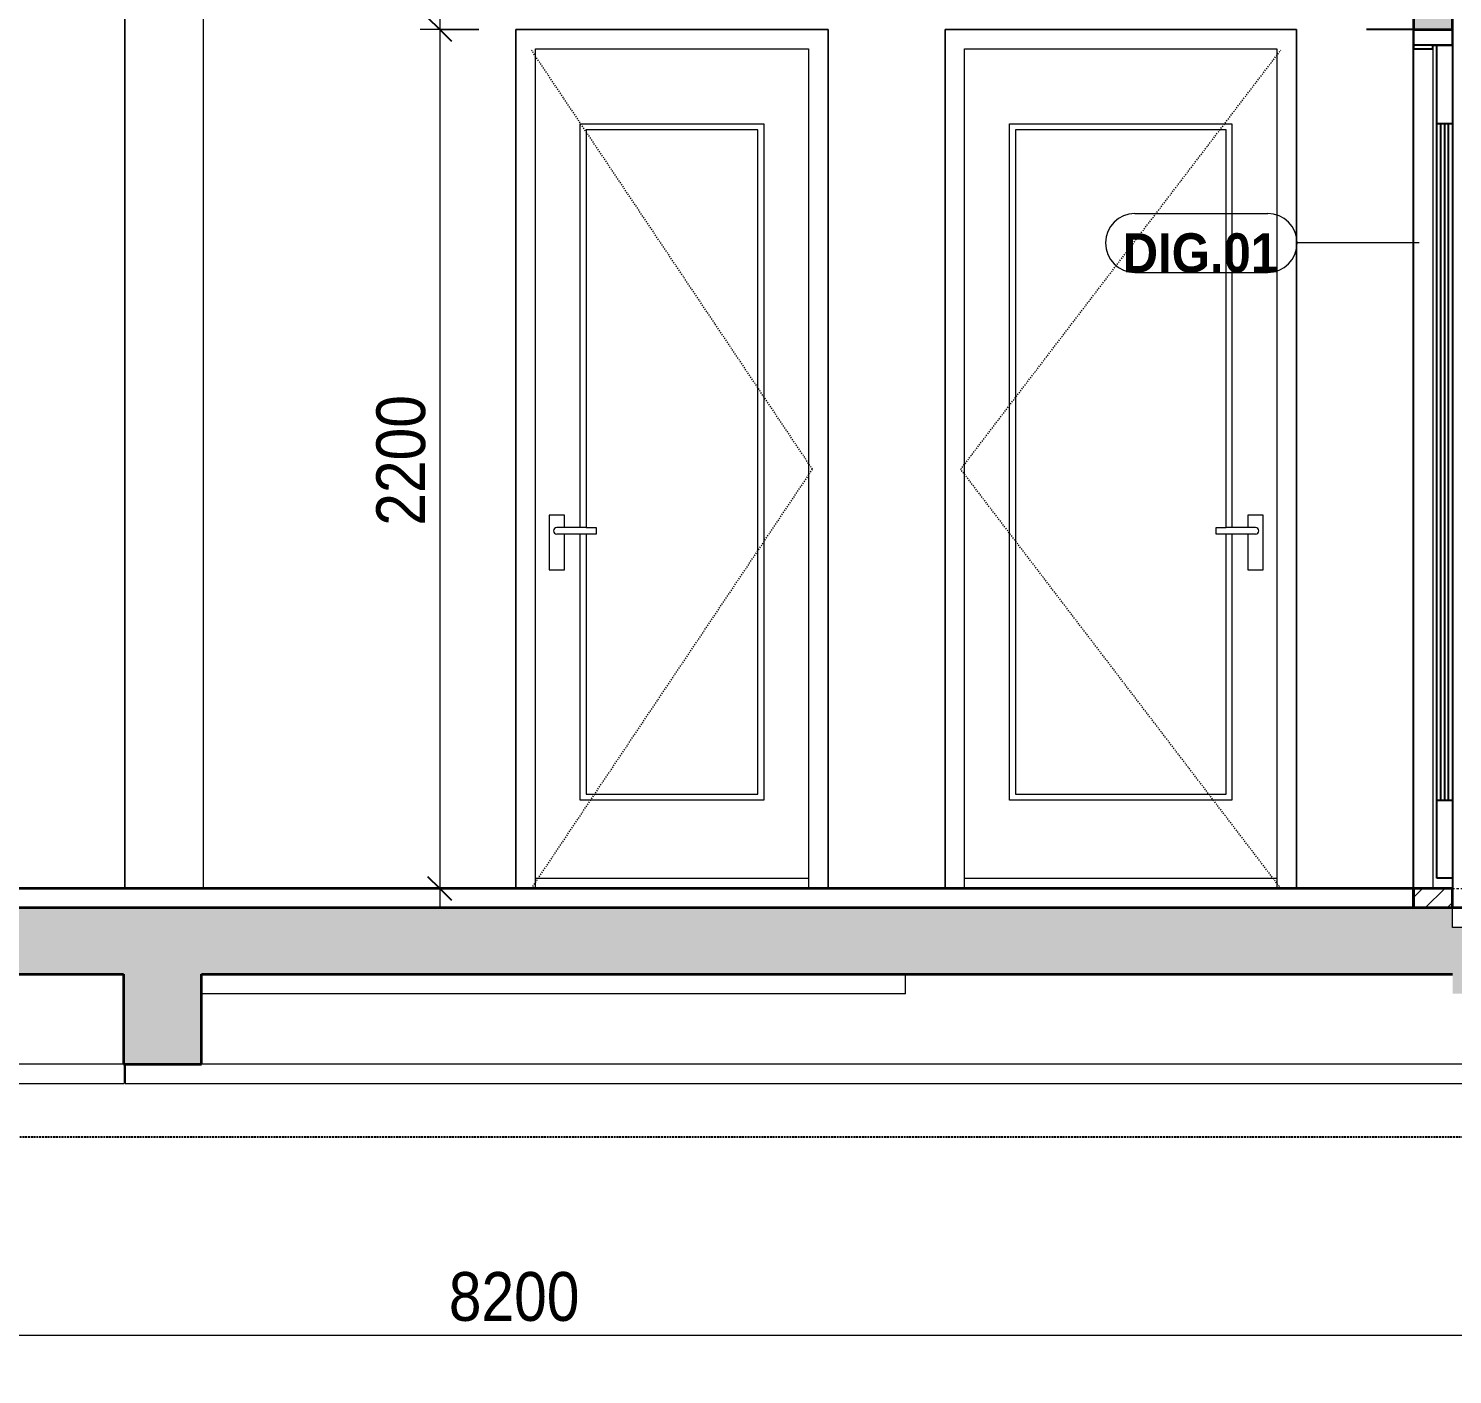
# Model space of a CAD drawing. Header units: millimetres. Extents: x 42054 to 236235, y 253 to 78637.
# Drawn here: x 113484 to 117132, y 955 to 4402 of the extents above; entities that cross this region are included whole.
import ezdxf

# ---------------------------------------------------------------- set-up
doc = ezdxf.new("R2010")
doc.units = ezdxf.units.MM
for name, pattern in [('Centre', [31.75, 6.35, -4.7625, 15.875, -4.7625]), ('Dash', [6, 3, -3]), ('Hidden', [7.14375, 4.7625, -2.38125])]:
    doc.linetypes.add(name, pattern=pattern)
for name, color, linetype, lineweight in [('0-5', 130, 'Continuous', 5), ('A-ANNO-DIMS', 211, 'Continuous', 9), ('A-ANNO-DIMS-50', 211, 'Continuous', 9), ('A-DETL-GENF', 92, 'Continuous', 18), ('A-DETL-GENF-4', 92, 'Hidden', 25), ('A-DETL-GENF-5', 9, 'Continuous', 18), ('A-DETL-GENF-HDLN-1', 7, 'Dash', 18), ('A-DETL-MEDM', 33, 'Continuous', 35), ('A-DETL-THIN', 151, 'Continuous', 18), ('A-DOOR', 31, 'Continuous', 18), ('A-DOOR-1', 7, 'Continuous', 18), ('A-DOOR-3', 10, 'Continuous', 25), ('A-DOOR-IDEN', 31, 'Continuous', 9), ('A-FLOR-2', 7, 'Continuous', 18), ('A-FLOR-FNSH-1', 250, 'Continuous', 35), ('A-FLOR-LEVL-2', 51, 'Centre', 9), ('A-WALL', 113, 'Continuous', 18), ('A-WALL-2', 250, 'Continuous', 35), ('A-WALL-3', 7, 'Continuous', 18), ('A-WALL-PATT-1', 9, 'Continuous', 18), ('S-BEAM-1', 7, 'Continuous', 18), ('S-COLS-8', 7, 'Continuous', 18)]:
    doc.layers.add(name, color=color, linetype=linetype, lineweight=lineweight)
doc.styles.add('Arial_B', font='arialbd.ttf', dxfattribs={"width": 0.9, "height": 100})
doc.styles.add('UTM Avo', font='', dxfattribs={"width": 0.9, "height": 125})
doc.styles.get('UTM Avo').set_extended_font_data('UTM Avo')
doc.dimstyles.new('1_Dim_chi_tiet_2_5', dxfattribs={"dimscale": 304.8, "dimtxt": 124.912619, "dimasz": 0.19685, "dimexe": 0.164042, "dimexo": 0.0625, "dimgap": 0.016404, "dimtad": 1, "dimdec": 0, "dimrnd": 5, "dimzin": 0, "dimdsep": 46, "dimtxsty": 'UTM Avo', "dimblk1": 'OBLIQUE', "dimblk2": 'OBLIQUE', "dimsah": 1, "dimcen": 0.09, "dimdle": 0.164042, "dimazin": 0, "dimtfac": 1, "dimtdec": 4, "dimtix": 1, "dimtmove": 0, "dimatfit": 3, "dimfxl": 0.328084, "dimfxlon": 1, "dimtvp": 1, "dimtolj": 1, "dimtzin": 0, "dimarcsym": 2})
pattern_1 = [(50, (116903.7, 15773.77), (364.368, -31.8783), [38.1, -419.1]), (355, (116903.7, 15773.77), (-70.486, 382.113), [30.48, -335.28]), (100.451, (116934.05, 15771.12), (293.885, 350.233), [32.38, -356.18]), (46.184, (116903.7, 15875.38), (542.158, -84.086), [57.15, -628.65]), (96.636, (116948.87, 15868.37), (474.805, 494.855), [48.57, -534.27]), (351.184, (116903.7, 15875.4), (474.81, 494.85), [45.72, -502.92]), (21, (116954.5, 15849.98), (303.2285, -204.5305), [38.1, -419.1]), (326, (116954.5, 15849.98), (123.604, 368.376), [30.48, -335.28]), (71.451, (116979.76, 15832.93), (426.834, 163.843), [32.38, -356.18]), (37.5, (116903.69, 15773.77), (6.1766, 169.1102), [3.353, -327.863, 3.353, -337.007, -336.55]), (37.5, (116903.69, 15773.77), (6.1766, 169.1102), [-671.576, 3.353, -333.197]), (7.5, (116903.69, 15773.77), (133.6389, 200.3615), [3.353, -190.703, 3.353, -320.243, -128.27]), (7.5, (116903.69, 15773.77), (133.6389, 200.3615), [-517.652, 3.353, -124.917]), (327.5, (116790.4, 15773.77), (271.1818, -11.4584), [3.353, -123.647, 3.353, -392.887, -525.78]), (327.5, (116790.4, 15773.77), (271.1818, -11.4584), [-523.24, 3.353, -522.427]), (317.5, (116739.6, 15773.77), (296.2585, 50.853), [3.353, -161.747, 3.353, -259.791, -373.38]), (317.5, (116739.6, 15773.77), (296.2585, 50.853), [-428.244, 3.353, -370.027]), (45, (116903.69, 15773.77), (-125.7236, 125.7236), []), (45, (116903.69, 15964.27), (-125.7236, 125.7236), [])]

# ---------------------------------------------------------------- blocks, each defined once
blk = doc.blocks.new('NCV_TKTC_KET CAU_rvt-6-TKCS_CĂN HỘ LOẠI 1A - MẶT CẮT 5')
at = {"layer": 'A-FLOR-2'}
for q in [(66835.3, 1980), (65032.2, 1930)]:
    blk.add_line((66835.3, 1930), q, dxfattribs=at)
at = {"layer": 'S-BEAM-1'}
for p, q in [((64832.2, 1750), (64258.6, 1750)), ((64834.3, 1750), (64834.3, 1700)), ((64836.9, 1750), (64836.9, 1700)), ((66835.4, 1750), (65032.2, 1750)), ((68137, 1750), (66835.4, 1750)), ((69611.9, 1750), (68137, 1750)), ((64258.6, 1700), (64834.3, 1700)), ((64836.9, 1700), (66835.6, 1700)), ((66835.6, 1700), (69611.9, 1700))]:
    blk.add_line(p, q, dxfattribs=at)
blk = doc.blocks.new('DOOR_CW_01 CANH MO-PANEL KINH - DIW_01-900x2200-CỬA GỖ VÂN LAMINATE-V83-TKCS_CĂN HỘ LOẠI 1A - MẶT CẮT 5')
at = {"layer": 'A-DETL-GENF-HDLN-1'}
for p, q in [((66977, 3273.5), (67797, 4347)), ((67797, 2200), (66977, 3273.5))]:
    blk.add_line(p, q, dxfattribs=at)
at = {"layer": 'A-DOOR-1'}
for p, q in [((67837, 4400), (66937, 4400)), ((66937, 4400), (66937, 2200)), ((67837, 2200), (67837, 4400)), ((66987, 2200), (66987, 4350)), ((66987, 4350), (67787, 4350)), ((67787, 4350), (67787, 2200)), ((67102, 4158), (67672, 4158)), ((67102, 2426), (67102, 4158)), ((67657, 4143), (67117, 4143)), ((67117, 4143), (67117, 2441)), ((67657, 3124.5), (67657, 4143)), ((67672, 4158), (67672, 3124.5)), ((67712.2, 3156), (67712.2, 3124.5)), ((67751.7, 3156), (67712.2, 3156)), ((67751.7, 3016), (67751.7, 3156)), ((67631.1, 3124.5), (67657, 3124.5)), ((67631.1, 3107.5), (67631.1, 3124.5)), ((67657, 3107.5), (67631.1, 3107.5)), ((67732, 3124.5), (67657, 3124.5)), ((67657, 2441), (67657, 3107.5)), ((67732, 3107.5), (67657, 3107.5)), ((67672, 3107.5), (67672, 2426)), ((67712.2, 3107.5), (67712.2, 3016)), ((67712.2, 3016), (67751.7, 3016)), ((67672, 2426), (67102, 2426)), ((67117, 2441), (67657, 2441)), ((66987, 2226), (67787, 2226))]:
    blk.add_line(p, q, dxfattribs=at)
for start, end in [(0, 90), (270, 360)]:
    blk.add_arc((67732, 3116), 8.5, start, end, dxfattribs=at)
blk = doc.blocks.new('DOOR_CW_01 CANH MO-PANEL KINH - DIG_02-800x2200-CỬA NHÔM KÍNH-V84-TKCS_CĂN HỘ LOẠI 1A - MẶT CẮT 5')
at = {"layer": 'A-DETL-GENF-HDLN-1'}
for p, q in [((66597.4, 3273.5), (65877.4, 4347)), ((65877.4, 2200), (66597.4, 3273.5))]:
    blk.add_line(p, q, dxfattribs=at)
at = {"layer": 'A-DOOR-1'}
for p, q in [((66637.4, 4400), (65837.4, 4400)), ((65837.4, 4400), (65837.4, 2200)), ((66637.4, 2200), (66637.4, 4400)), ((65887.4, 2200), (65887.4, 4350)), ((65887.4, 4350), (66587.4, 4350)), ((66587.4, 4350), (66587.4, 2200)), ((66002.4, 3124.5), (66002.4, 4158)), ((66002.4, 4158), (66472.4, 4158)), ((66457.4, 4143), (66017.4, 4143)), ((66017.4, 4143), (66017.4, 3124.5)), ((66457.4, 2441), (66457.4, 4143)), ((66472.4, 4158), (66472.4, 2426)), ((65962.1, 3156), (65922.6, 3156)), ((65922.6, 3156), (65922.6, 3016)), ((65962.1, 3124.5), (65962.1, 3156)), ((66017.4, 3124.5), (65942.4, 3124.5)), ((66017.4, 3107.5), (65942.4, 3107.5)), ((65962.1, 3016), (65962.1, 3107.5)), ((66002.4, 2426), (66002.4, 3107.5)), ((66017.4, 3124.5), (66043.2, 3124.5)), ((66017.4, 3107.5), (66017.4, 2441)), ((66043.2, 3107.5), (66017.4, 3107.5)), ((66043.2, 3124.5), (66043.2, 3107.5)), ((65922.6, 3016), (65962.1, 3016)), ((66472.4, 2426), (66002.4, 2426)), ((66017.4, 2441), (66457.4, 2441)), ((65887.4, 2226), (66587.4, 2226))]:
    blk.add_line(p, q, dxfattribs=at)
for start, end in [(90, 180), (180, 270)]:
    blk.add_arc((65942.4, 3116), 8.5, start, end, dxfattribs=at)
blk = doc.blocks.new('DOOR_CW_01 CANH MO-PANEL KINH - DIG_01-900x2200-CỬA NHÔM KÍNH-400868-TKCS_CĂN HỘ LOẠI 1A - MẶT CẮT 5')
at = {"layer": 'A-DOOR-1'}
for p, q in [((68136.9, 2200), (68136.9, 4350)), ((68186.9, 4350), (68186.9, 2200)), ((68236.9, 2200), (68236.9, 4360))]:
    blk.add_line(p, q, dxfattribs=at)
at = {"layer": 'A-DOOR-3'}
for p, q in [((68136.9, 4400), (68016.9, 4400)), ((68136.9, 2200), (68136.9, 4400)), ((68136.9, 2200), (68136.9, 4400)), ((68136.9, 4400), (68136.9, 4350)), ((68236.9, 4400), (68236.9, 2200)), ((68236.9, 4400), (68236.9, 2200)), ((68236.9, 4360), (68236.9, 4400)), ((68236.9, 4360), (68136.9, 4360)), ((68136.9, 4350), (68186.9, 4350)), ((68186.9, 4350), (68186.9, 4360)), ((68186.9, 4360), (68236.9, 4360)), ((68236.9, 4360), (68196.9, 4360)), ((68196.9, 2226), (68196.9, 4360)), ((68236.9, 4158), (68196.9, 4158)), ((68206.9, 2426), (68206.9, 4158)), ((68216.9, 2426), (68216.9, 4158)), ((68226.9, 2426), (68226.9, 4158)), ((68196.9, 2426), (68236.9, 2426)), ((68236.9, 2226), (68196.9, 2226))]:
    blk.add_line(p, q, dxfattribs=at)
blk = doc.blocks.new('NCV_TKTC_TANG 1_rvt-5-TKCS_CĂN HỘ LOẠI 1A - MẶT CẮT 5')
at = {"layer": 'A-WALL-PATT-1'}
h = blk.add_hatch(dxfattribs=at)
h.set_pattern_fill('FP_20', color=256, style=0, pattern_type=2)
h.set_pattern_definition([(45, (68008.2, 15773.775), (-28.28427, 28.28427), [])])
h.paths.add_polyline_path([(68137, 2150), (68236.9, 2150), (68236.9, 2200), (68136.9, 2200), (68136.9, 2150)])
h.paths.add_polyline_path([(68236.9, 4520), (68236.9, 5330), (68235.3, 5330), (68235.3, 5380), (68136.9, 5380), (68136.9, 4520), (68226.9, 4520)])
at = {"layer": 'A-FLOR-FNSH-1'}
for p, q in [((68136.9, 2200), (61836.9, 2200)), ((68136.9, 2150), (68136.9, 2200)), ((69836.9, 2150), (68236.9, 2150))]:
    blk.add_line(p, q, dxfattribs=at)
at = {"layer": 'A-WALL-2'}
for p, q in [((68236.9, 2200), (68136.9, 2200)), ((68136.9, 2200), (68136.9, 2150)), ((68236.9, 2150), (68236.9, 2200))]:
    blk.add_line(p, q, dxfattribs=at)
at = {"layer": 'A-WALL-3'}
for p, q in [((65837.4, 2200), (65837.4, 4400)), ((65837.4, 4400), (66637.4, 4400)), ((66637.4, 4400), (66637.4, 2200)), ((66937, 2200), (66937, 4400)), ((66937, 4400), (67837, 4400)), ((67837, 4400), (67837, 2200))]:
    blk.add_line(p, q, dxfattribs=at)
at = {"layer": 'S-COLS-8'}
for p, q in [((64836.9, 2200), (64836.9, 4700)), ((65036.9, 2200), (65036.9, 4700))]:
    blk.add_line(p, q, dxfattribs=at)
at = {"layer": 'A-DOOR'}
for name in ['DOOR_CW_01 CANH MO-PANEL KINH - DIG_02-800x2200-CỬA NHÔM KÍNH-V84-TKCS_CĂN HỘ LOẠI 1A - MẶT CẮT 5', 'DOOR_CW_01 CANH MO-PANEL KINH - DIW_01-900x2200-CỬA GỖ VÂN LAMINATE-V83-TKCS_CĂN HỘ LOẠI 1A - MẶT CẮT 5', 'DOOR_CW_01 CANH MO-PANEL KINH - DIG_01-900x2200-CỬA NHÔM KÍNH-400868-TKCS_CĂN HỘ LOẠI 1A - MẶT CẮT 5']:
    blk.add_blockref(name, (0, 0), dxfattribs=at)
blk = doc.blocks.new('BORDER VIEW - BORDER VIEW-3681306-TKCS_CĂN HỘ LOẠI 1A - MẶT CẮT 5')
at = {"layer": 'A-DETL-GENF-4'}
blk.add_line((70171.9, 1562.9), (61438.4, 1562.9), dxfattribs=at)
blk = doc.blocks.new('DIMBLOCK96-TKCS_CĂN HỘ LOẠI 1A - MẶT CẮT 5')
at = {"layer": 'A-ANNO-DIMS-50'}
for p, q in [((110632.4, 954.9), (110632.4, 1104.9)), ((118832.4, 954.9), (118832.4, 1104.9)), ((118832.4, 1054.9), (110632.4, 1054.9)), ((110632.4, 1054.9), (110632.4, 954.9)), ((118832.4, 1054.9), (118832.4, 954.9))]:
    blk.add_line(p, q, dxfattribs=at)
at = {"layer": 'A-ANNO-DIMS-50', "lineweight": 25}
for p, q in [((110632.4, 1054.9), (110662.4, 1084.9)), ((118832.4, 1054.9), (118862.4, 1084.9)), ((110632.4, 1054.9), (110602.4, 1024.9)), ((118832.4, 1054.9), (118802.4, 1024.9))]:
    blk.add_line(p, q, dxfattribs=at)
at = {"layer": 'A-ANNO-DIMS-50', "color": 0, "insert": (114561.2, 1217.3), "char_height": 125, "width": 410.824, "attachment_point": 1, "line_spacing_factor": 1.110334, "style": 'UTM Avo'}
blk.add_mtext('8200', dxfattribs=at)
blk = doc.blocks.new('_Oblique')
at = {"color": 0, "linetype": 'ByBlock', "lineweight": -2}
blk.add_line((-0.5, -0.5), (0.5, 0.5), dxfattribs=at)
blk = doc.blocks.new('STN_Door Tag - STN_Door Tag-1788670-TKCS_CĂN HỘ LOẠI 1A - MẶT CẮT 5')
at = {"layer": 'A-DOOR-IDEN'}
for p, q in [((67423.3, 3928.6), (67763.4, 3928.6)), ((67423.3, 3777.7), (67763.4, 3777.7))]:
    blk.add_line(p, q, dxfattribs=at)
for centre, start, end in [((67423.3, 3853.2), 90, 270), ((67763.4, 3853.2), 270, 90)]:
    blk.add_arc(centre, 75.5, start, end, dxfattribs=at)
blk = doc.blocks.new('DIMBLOCK100-TKCS_CĂN HỘ LOẠI 1A - MẶT CẮT 5')
at = {"layer": 'A-ANNO-DIMS-50', "lineweight": 25}
for p, q in [((114537.8, 4400), (114507.8, 4430)), ((114537.8, 4400), (114567.8, 4370)), ((114537.8, 2200), (114507.8, 2230)), ((114537.8, 2200), (114567.8, 2170))]:
    blk.add_line(p, q, dxfattribs=at)
at = {"layer": 'A-ANNO-DIMS-50'}
for p, q in [((114537.8, 4450), (114537.8, 2150)), ((114637.8, 4400), (114487.8, 4400)), ((114537.8, 4400), (114637.8, 4400)), ((114637.8, 2200), (114487.8, 2200)), ((114537.8, 2200), (114637.8, 2200))]:
    blk.add_line(p, q, dxfattribs=at)
at = {"layer": 'A-ANNO-DIMS-50', "color": 0, "insert": (114375.5, 3128.8), "char_height": 125, "width": 410.824, "attachment_point": 1, "rotation": 90, "line_spacing_factor": 1.110334, "style": 'UTM Avo'}
blk.add_mtext('2200', dxfattribs=at)

msp = doc.modelspace()

# ---------------------------------------------------------------- hatches: boundary and pattern name
at = {"layer": 'A-DETL-GENF-5'}
h = msp.add_hatch(dxfattribs=at)
h.set_pattern_fill('FP_21', color=256, style=0, pattern_type=2)
h.set_pattern_definition(pattern_1)
h.paths.add_polyline_path([(117132.4, 4400), (117132.4, 4400.2), (117132.4, 4520), (117032.4, 4520), (117032.4, 4400), (117122.4, 4400)])
h.paths.add_polyline_path([(110732.4, 4950), (110826.9, 4950), (110826.9, 5385), (113727.7, 5385), (113727.7, 5150), (113927.7, 5150), (113927.7, 5380), (117132.4, 5380), (117132.4, 5335), (118507.4, 5335), (118507.4, 4950), (119007.4, 4950), (119007.4, 5330), (119217.4, 5330), (119217.4, 5550), (118730.8, 5550), (118730.8, 5500), (117132.4, 5500), (117132.4, 5550), (110183.9, 5550), (110183.9, 5330), (110426.9, 5330), (110426.9, 4950), (110532.4, 4950)])
h = msp.add_hatch(dxfattribs=at)
h.set_pattern_fill('FP_21', color=256, style=0, pattern_type=2)
h.set_pattern_definition(pattern_1)
h.paths.add_polyline_path([(118990.4, 1562.9), (119007.4, 1562.9), (119007.4, 1930), (119217.4, 1930), (119217.4, 2150), (118732.4, 2149.9), (118732.4, 2100), (117132.4, 2100), (117132.4, 2150), (110183.9, 2150), (110183.9, 1930), (110426.9, 1930), (110426.9, 1562.9), (110826.9, 1562.9), (110826.9, 1980), (113727.7, 1980), (113727.7, 1750), (113927.7, 1750), (113927.7, 1980), (117132.5, 1980), (117132.5, 1930), (118507.4, 1930), (118507.4, 1562.9), (118961.4, 1562.9)])

# ---------------------------------------------------------------- linework, layer by layer
at = {"layer": 'A-DETL-MEDM'}
for p, q in [((117032.4, 4520), (117032.4, 4400)), ((117132.4, 4400), (117132.4, 4520)), ((117032.4, 4400), (117132.4, 4400)), ((117132.4, 2150), (110183.9, 2150)), ((110826.9, 1980), (113727.7, 1980)), ((113727.7, 1980), (113727.7, 1750)), ((113927.7, 1750), (113927.7, 1980)), ((113927.7, 1980), (117132.5, 1980)), ((113727.7, 1750), (113927.7, 1750))]:
    msp.add_line(p, q, dxfattribs=at)
at = {"layer": 'A-DETL-THIN'}
for p, q in [((117132.4, 2100), (117132.4, 2150)), ((118732.4, 2100), (117132.4, 2100))]:
    msp.add_line(p, q, dxfattribs=at)
at = {"layer": 'A-DOOR-IDEN'}
msp.add_line((117046.7, 3853.7), (116734.3, 3853.7), dxfattribs=at)
at = {"layer": 'A-FLOR-LEVL-2'}
msp.add_line((109459, 2200), (119777, 2200), dxfattribs=at)
at = {"layer": 'A-WALL'}
msp.add_line((113730.8, 2200), (113730.8, 4700), dxfattribs=at)

# ---------------------------------------------------------------- block references
at = {"layer": '0-5'}
for name in ['NCV_TKTC_KET CAU_rvt-6-TKCS_CĂN HỘ LOẠI 1A - MẶT CẮT 5', 'NCV_TKTC_TANG 1_rvt-5-TKCS_CĂN HỘ LOẠI 1A - MẶT CẮT 5']:
    msp.add_blockref(name, (48895.5, 0), dxfattribs=at)
at = {"layer": 'A-DETL-GENF'}
msp.add_blockref('BORDER VIEW - BORDER VIEW-3681306-TKCS_CĂN HỘ LOẠI 1A - MẶT CẮT 5', (48895.5, 0), dxfattribs=at)
at = {"layer": 'A-DOOR-IDEN'}
msp.add_blockref('STN_Door Tag - STN_Door Tag-1788670-TKCS_CĂN HỘ LOẠI 1A - MẶT CẮT 5', (48895.5, 0), dxfattribs=at)

# ---------------------------------------------------------------- texts
at = {"layer": 'A-DOOR-IDEN', "insert": (116486.5, 3827.2), "char_height": 100, "width": 407.7, "attachment_point": 5, "line_spacing_factor": 0.936439, "style": 'Arial_B'}
msp.add_mtext('\\pt2.25,4.5,6.75,9,11.25,13.5,15.75,18,20.25,22.5,24.75,27,29.25,31.5,33.75,36,38.25,40.5,42.75,45,47.25,49.5,51.75,54,56.25,58.5,60.75,63,65.25,67.5,69.75,72;DIG.01', dxfattribs=at)

# ---------------------------------------------------------------- dimensions: what is measured, and where the dimension line sits
at = {"layer": 'A-ANNO-DIMS'}
dim = msp.add_linear_dim(base=(114537.8, 2200), p1=(114637.8, 4400), p2=(114637.8, 2200), angle=90, dimstyle='1_Dim_chi_tiet_2_5', override={"dimpost": '<>', "dimfxl": 2200}, dxfattribs=at)
dim.commit()
dim.dimension.update_dxf_attribs({"geometry": 'DIMBLOCK100-TKCS_CĂN HỘ LOẠI 1A - MẶT CẮT 5', "text_midpoint": (114468.2, 3300)})
dim = msp.add_linear_dim(base=(110632.4, 1054.9), p1=(118832.4, 954.9), p2=(110632.4, 954.9), dimstyle='1_Dim_chi_tiet_2_5', override={"dimpost": '<>', "dimfxl": 8200}, dxfattribs=at)
dim.commit()
dim.dimension.update_dxf_attribs({"geometry": 'DIMBLOCK96-TKCS_CĂN HỘ LOẠI 1A - MẶT CẮT 5', "text_midpoint": (114732.4, 1124.6)})

doc.saveas('drawing.dxf')
